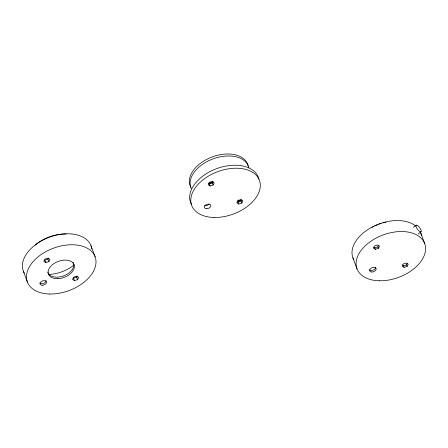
<?xml version="1.0" encoding="UTF-8"?>
<svg xmlns="http://www.w3.org/2000/svg" width="448" height="448" viewBox="0 0 448 448"><rect width="100%" height="100%" fill="white"/><g stroke="black" fill="none" stroke-linecap="round" stroke-linejoin="round"><path stroke-width="0.67" d="M45.746 262.595L43.781 261.358L44.923 259.134L48.037 258.143L50.002 259.381L48.86 261.604L45.746 262.595L44.822 260.103L47.93 259.112L48.507 257.998M74.452 280.627L72.481 279.39L73.629 277.166L76.742 276.175L78.708 277.413L77.566 279.636L74.452 280.627L73.522 278.135L76.636 277.144L77.207 276.03M208.37 183.411L209.334 184.016L212.38 183.047L213.22 181.412M213.119 185.041L214.239 182.862L212.313 181.653L209.266 182.622L208.146 184.8L210.073 186.01L213.119 185.041L212.38 183.047M237.07 201.443L238.034 202.048L241.086 201.079L241.646 199.987M241.825 203.073L242.945 200.894L241.018 199.685L237.972 200.654L236.852 202.832L238.778 204.042L241.825 203.073L241.086 201.079M373.845 247.218L374.808 247.822L377.854 246.854L378.694 245.218M378.409 248.349L379.529 246.17L377.602 244.961L374.556 245.93L373.436 248.108L375.362 249.318L378.409 248.349L377.854 246.854M402.063 264.947L403.514 265.854L406.56 264.886L407.4 263.25M407.114 266.381L408.234 264.202L406.308 262.993L403.262 263.962L402.142 266.14L404.068 267.35L407.114 266.381L406.56 264.886M413.386 227.282L416.147 225.198M418.27 233.845L421.025 231.762A4.088 1.378 52.9 0 0 418.365 226.178A4.088 1.378 52.9 0 0 416.366 227.494A4.088 1.378 52.9 0 0 421.025 231.762M424.659 243.454L420.577 232.484A36.131 22.59 -20.4 0 1 421.394 235.721M403.514 265.854L404.068 267.35M374.808 247.822L375.362 249.318M352.934 257.886L357.011 268.856M238.034 202.048L238.778 204.042M209.334 184.016L210.073 186.01M90.989 245.717L95.066 256.687M76.636 277.144L77.566 279.636M47.93 259.112L48.86 261.604M23.341 271.113L27.423 282.083M353.886 259.89A36.131 22.59 -20.4 0 1 371.498 227.371A36.131 22.59 -20.4 0 1 415.89 226.117M375.603 267.17A3.41 2.134 -20.4 0 1 373.274 270.133A3.41 2.134 -20.4 0 1 369.354 269.735M372.042 227.427A30.677 19.18 -20.4 0 1 373.341 226.716M374.674 226.044A30.677 19.18 -20.4 0 1 377.412 224.823M378.812 224.269A30.677 19.18 -20.4 0 1 379.758 223.927M380.229 223.765A30.677 19.18 -20.4 0 1 381.181 223.451M383.102 222.88A30.677 19.18 -20.4 0 1 384.065 222.628M385.028 222.398A30.677 19.18 -20.4 0 1 385.997 222.186M46.082 261.582A4.088 2.559 -20.4 0 1 45.724 261.632M91.61 247.845A36.131 22.59 -20.4 0 1 91.801 248.948M24.293 273.123A36.131 22.59 -20.4 0 1 48.294 237.625A36.131 22.59 -20.4 0 1 91.342 246.764M35.246 245.095A30.677 19.18 -20.4 0 1 66.142 234.03M74.122 264.936A28.633 17.903 -20.4 0 1 48.854 274.422M46.049 280.678A3.41 2.134 -20.4 0 1 43.473 283.444A3.41 2.134 -20.4 0 1 39.766 282.968M73.5 263.228A13.636 8.523 -20.4 0 1 63.095 276.08A13.636 8.523 -20.4 0 1 47.718 272.014M73.018 262.22A13.636 8.523 -20.4 0 1 73.287 262.713M191.262 188.541A30.677 19.18 -20.4 0 1 213.489 158.71A30.677 19.18 -20.4 0 1 248.858 167.916M190.96 187.382A30.677 19.18 -20.4 0 1 212.038 156.974A30.677 19.18 -20.4 0 1 248.119 165.922M211.008 181.686A1.876 1.17 -20.4 0 1 210.79 181.81M209.58 182.118A1.876 1.17 -20.4 0 1 209.35 182.112M212.218 181.714A1.876 1.17 -20.4 0 1 210.806 182.958A1.876 1.17 -20.4 0 1 208.97 182.851M209.154 204.142A3.41 2.134 -20.4 0 1 204.574 205.598M240.957 199.573A1.876 1.17 -20.4 0 1 239.63 200.945A1.876 1.17 -20.4 0 1 237.675 200.883M239.019 200.032A1.876 1.17 -20.4 0 1 238.056 200.144M191.559 204.562A36.131 22.59 -20.4 0 1 216.39 168.745A36.131 22.59 -20.4 0 1 258.882 179.284M379.266 280.778A36.131 22.59 -20.4 0 0 425.012 244.507A36.131 22.59 -20.4 0 0 368.228 243.18A36.131 22.59 -20.4 0 0 379.266 280.778M371.722 272.014A3.41 2.134 -20.4 0 0 376.158 268.666A3.41 2.134 -20.4 0 0 370.866 268.408A3.41 2.134 -20.4 0 0 371.722 272.014M49.678 294.011A36.131 22.59 -20.4 0 0 95.424 257.734A36.131 22.59 -20.4 0 0 38.634 256.413A36.131 22.59 -20.4 0 0 49.678 294.011M42.129 285.247A3.41 2.134 -20.4 0 0 46.564 281.893A3.41 2.134 -20.4 0 0 41.272 281.641A3.41 2.134 -20.4 0 0 42.129 285.247M57.288 278.684A13.636 8.523 -20.4 0 0 74.054 264.723A13.636 8.523 -20.4 0 0 52.388 264.751A13.636 8.523 -20.4 0 0 57.288 278.684M206.433 208.706A3.41 2.134 -20.4 0 0 210.868 205.358A3.41 2.134 -20.4 0 0 205.576 205.1A3.41 2.134 -20.4 0 0 206.433 208.706M213.976 217.47A36.131 22.59 -20.4 0 0 259.722 181.199A36.131 22.59 -20.4 0 0 202.938 179.872A36.131 22.59 -20.4 0 0 213.976 217.47"/></g></svg>
